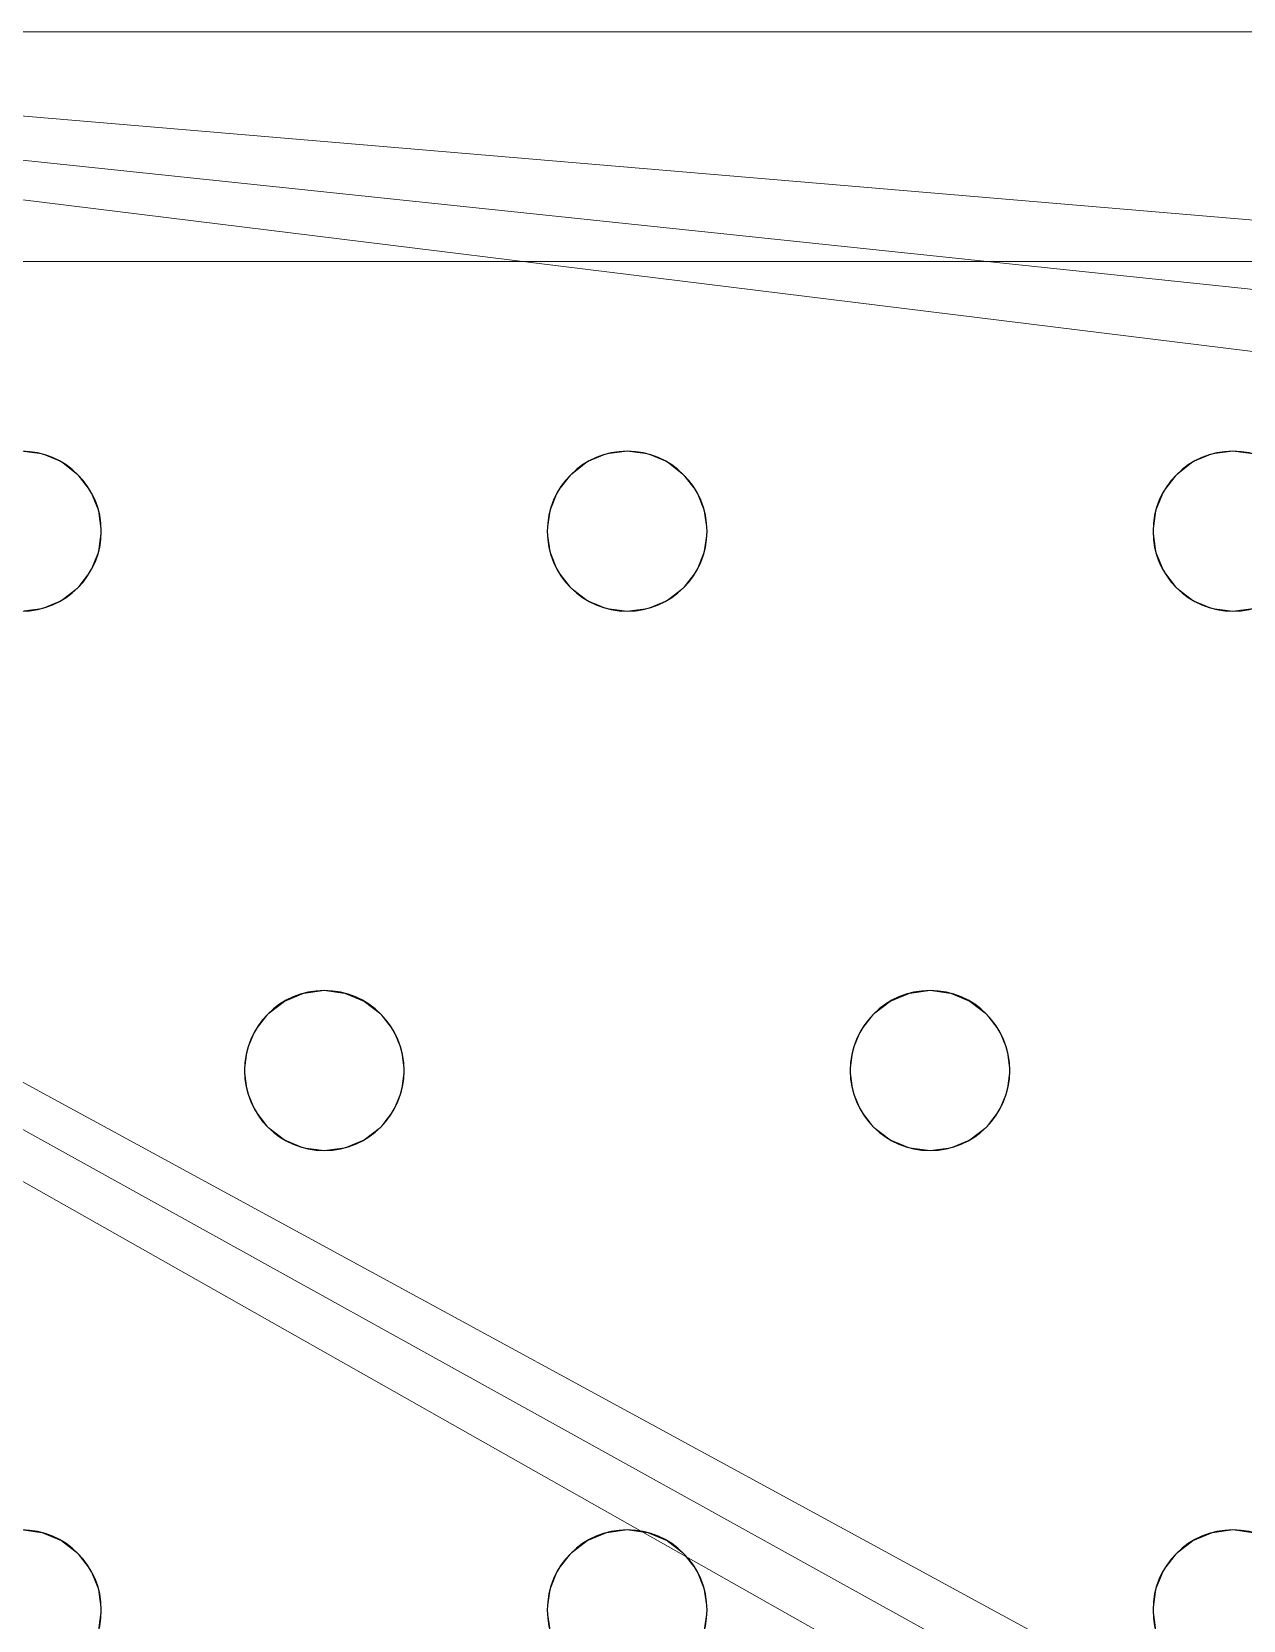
# Model space of a CAD drawing. Header units: millimetres. Extents: x -1 to 1201, y -701 to 1.
# Drawn here: x 231.4 to 292.1, y -152.5 to -73 of the extents above; entities that cross this region are included whole.
import ezdxf

# ---------------------------------------------------------------- set-up
doc = ezdxf.new("R2010")
doc.units = ezdxf.units.MM
doc.layers.add('IQ_200_3D', color=1, linetype='Continuous')
doc.layers.add('IQ_204_2D', color=7, linetype='Continuous')

msp = doc.modelspace()

# ---------------------------------------------------------------- linework, layer by layer
at = {"layer": 'IQ_200_3D', "lineweight": 18}
for points in [[(1144.5, -64.5, 750), (55.5, -64.5, 750), (55.5, -84.5, 750), (1144.5, -84.5, 750)], [(1144.5, -84.5, 650), (55.5, -84.5, 650), (55.5, -64.5, 650), (1144.5, -64.5, 650)], [(554.549, -73, 890), (554.549, -73, 888), (124.349, -73, 888), (124.349, -73, 890)], [(1144.5, -84.5, 750), (55.5, -84.5, 750), (55.5, -84.5, 650), (1144.5, -84.5, 650)]]:
    msp.add_3dface(points, dxfattribs=at)
for points, invisible_edges in [([(124.349, -73, 890), (230.882, -94, 890), (261.216, -94, 890), (291.549, -94, 890)], 15), ([(124.349, -73, 890), (291.549, -94, 890), (321.882, -94, 890), (352.216, -94, 890)], 15), ([(554.549, -73, 890), (124.349, -73, 890), (352.216, -94, 890), (382.549, -94, 890)], 14), ([(261.216, -94, 888), (231.918, -94.136, 888), (230.882, -94, 888), (124.349, -73, 888)], 13), ([(352.216, -94, 888), (322.918, -94.136, 888), (321.882, -94, 888), (124.349, -73, 888)], 13), ([(124.349, -73, 888), (321.882, -94, 888), (291.549, -94, 888), (261.216, -94, 888)], 15), ([(124.349, -73, 888), (554.549, -73, 888), (352.216, -94, 888)], 14), ([(261.216, -94, 890), (230.882, -94, 890), (231.918, -94.136, 890), (260.18, -94.136, 890)], 5), ([(230.882, -94, 888), (231.918, -94.136, 888), (231.918, -94.136, 890), (230.882, -94, 890)], 10), ([(260.18, -94.136, 888), (232.882, -94.536, 888), (231.918, -94.136, 888), (261.216, -94, 888)], 5), ([(260.18, -94.136, 890), (231.918, -94.136, 890), (232.882, -94.536, 890), (259.216, -94.536, 890)], 5), ([(232.882, -94.536, 890), (231.918, -94.136, 890), (231.918, -94.136, 888), (232.882, -94.536, 888)], 10), ([(259.216, -94.536, 888), (233.711, -95.172, 888), (232.882, -94.536, 888), (260.18, -94.136, 888)], 5), ([(259.216, -94.536, 890), (232.882, -94.536, 890), (233.711, -95.172, 890), (258.387, -95.172, 890)], 5), ([(233.711, -95.172, 890), (232.882, -94.536, 890), (232.882, -94.536, 888), (233.711, -95.172, 888)], 10), ([(258.387, -95.172, 888), (234.347, -96, 888), (233.711, -95.172, 888), (259.216, -94.536, 888)], 5), ([(259.216, -94.536, 890), (258.387, -95.172, 890), (258.387, -95.172, 888), (259.216, -94.536, 888)], 10), ([(260.18, -94.136, 890), (259.216, -94.536, 890), (259.216, -94.536, 888), (260.18, -94.136, 888)], 10), ([(260.18, -94.136, 888), (261.216, -94, 888), (261.216, -94, 890), (260.18, -94.136, 890)], 10), ([(291.549, -94, 890), (261.216, -94, 890), (262.251, -94.136, 890), (290.514, -94.136, 890)], 5), ([(262.251, -94.136, 888), (261.216, -94, 888), (291.549, -94, 888), (290.514, -94.136, 888)], 10), ([(261.216, -94, 888), (262.251, -94.136, 888), (262.251, -94.136, 890), (261.216, -94, 890)], 10), ([(290.514, -94.136, 890), (262.251, -94.136, 890), (263.216, -94.536, 890), (289.549, -94.536, 890)], 5), ([(263.216, -94.536, 888), (262.251, -94.136, 888), (290.514, -94.136, 888), (289.549, -94.536, 888)], 10), ([(263.216, -94.536, 890), (262.251, -94.136, 890), (262.251, -94.136, 888), (263.216, -94.536, 888)], 10), ([(289.549, -94.536, 890), (263.216, -94.536, 890), (264.044, -95.172, 890), (288.721, -95.172, 890)], 5), ([(264.044, -95.172, 888), (263.216, -94.536, 888), (289.549, -94.536, 888)], 14), ([(264.044, -95.172, 890), (263.216, -94.536, 890), (263.216, -94.536, 888), (264.044, -95.172, 888)], 10), ([(288.721, -95.172, 888), (264.68, -96, 888), (264.044, -95.172, 888), (289.549, -94.536, 888)], 5), ([(289.549, -94.536, 890), (288.721, -95.172, 890), (288.721, -95.172, 888), (289.549, -94.536, 888)], 10), ([(290.514, -94.136, 890), (289.549, -94.536, 890), (289.549, -94.536, 888), (290.514, -94.136, 888)], 10), ([(290.514, -94.136, 888), (291.549, -94, 888), (291.549, -94, 890), (290.514, -94.136, 890)], 10), ([(321.882, -94, 890), (291.549, -94, 890), (292.584, -94.136, 890), (320.847, -94.136, 890)], 5), ([(292.584, -94.136, 888), (291.549, -94, 888), (321.882, -94, 888), (320.847, -94.136, 888)], 10), ([(291.549, -94, 888), (292.584, -94.136, 888), (292.584, -94.136, 890), (291.549, -94, 890)], 10), ([(258.387, -95.172, 890), (233.711, -95.172, 890), (234.347, -96, 890), (257.752, -96, 890)], 5), ([(234.347, -96, 890), (233.711, -95.172, 890), (233.711, -95.172, 888), (234.347, -96, 888)], 10), ([(234.347, -96, 888), (258.387, -95.172, 888), (257.752, -96, 888)], 13), ([(258.387, -95.172, 890), (257.752, -96, 890), (257.752, -96, 888), (258.387, -95.172, 888)], 10), ([(288.721, -95.172, 890), (264.044, -95.172, 890), (264.68, -96, 890), (288.085, -96, 890)], 5), ([(264.68, -96, 890), (264.044, -95.172, 890), (264.044, -95.172, 888), (264.68, -96, 888)], 10), ([(264.68, -96, 888), (288.721, -95.172, 888), (288.085, -96, 888)], 13), ([(288.721, -95.172, 890), (288.085, -96, 890), (288.085, -96, 888), (288.721, -95.172, 888)], 10), ([(257.752, -96, 890), (234.347, -96, 890), (234.746, -96.965, 890), (257.352, -96.965, 890)], 5), ([(234.746, -96.965, 888), (234.347, -96, 888), (257.752, -96, 888), (257.352, -96.965, 888)], 10), ([(234.746, -96.965, 890), (234.347, -96, 890), (234.347, -96, 888), (234.746, -96.965, 888)], 10), ([(257.752, -96, 890), (257.352, -96.965, 890), (257.352, -96.965, 888), (257.752, -96, 888)], 10), ([(265.079, -96.965, 890), (287.685, -96.965, 890), (288.085, -96, 890), (264.68, -96, 890)], 5), ([(288.085, -96, 888), (287.685, -96.965, 888), (265.079, -96.965, 888), (264.68, -96, 888)], 10), ([(265.079, -96.965, 890), (264.68, -96, 890), (264.68, -96, 888), (265.079, -96.965, 888)], 10), ([(288.085, -96, 890), (287.685, -96.965, 890), (287.685, -96.965, 888), (288.085, -96, 888)], 10), ([(234.882, -98, 890), (257.216, -98, 890), (257.352, -96.965, 890), (234.746, -96.965, 890)], 5), ([(257.352, -96.965, 888), (257.216, -98, 888), (234.882, -98, 888), (234.746, -96.965, 888)], 10), ([(234.882, -98, 890), (234.746, -96.965, 890), (234.746, -96.965, 888), (234.882, -98, 888)], 2), ([(257.352, -96.965, 890), (257.216, -98, 890), (257.216, -98, 888), (257.352, -96.965, 888)], 8), ([(287.685, -96.965, 890), (265.079, -96.965, 890), (265.216, -98, 890), (287.549, -98, 890)], 5), ([(287.685, -96.965, 888), (287.549, -98, 888), (265.216, -98, 888), (265.079, -96.965, 888)], 10), ([(265.216, -98, 890), (265.079, -96.965, 890), (265.079, -96.965, 888), (265.216, -98, 888)], 2), ([(287.685, -96.965, 890), (287.549, -98, 890), (287.549, -98, 888), (287.685, -96.965, 888)], 8), ([(234.746, -99.035, 890), (257.352, -99.035, 890), (257.216, -98, 890), (234.882, -98, 890)], 5), ([(257.216, -98, 888), (257.352, -99.035, 888), (234.746, -99.035, 888), (234.882, -98, 888)], 10), ([(234.746, -99.035, 890), (234.882, -98, 890), (234.882, -98, 888), (234.746, -99.035, 888)], 8), ([(257.216, -98, 890), (257.352, -99.035, 890), (257.352, -99.035, 888), (257.216, -98, 888)], 2), ([(265.079, -99.035, 890), (287.685, -99.035, 890), (287.549, -98, 890), (265.216, -98, 890)], 5), ([(287.549, -98, 888), (287.685, -99.035, 888), (265.079, -99.035, 888), (265.216, -98, 888)], 10), ([(265.079, -99.035, 890), (265.216, -98, 890), (265.216, -98, 888), (265.079, -99.035, 888)], 8), ([(287.549, -98, 890), (287.685, -99.035, 890), (287.685, -99.035, 888), (287.549, -98, 888)], 2), ([(234.347, -100, 890), (246.049, -121, 890), (257.752, -100, 890), (257.352, -99.035, 890)], 11), ([(234.746, -99.035, 890), (234.347, -100, 890), (257.352, -99.035, 890)], 14), ([(257.352, -99.035, 888), (257.752, -100, 888), (234.347, -100, 888), (234.746, -99.035, 888)], 10), ([(234.347, -100, 890), (234.746, -99.035, 890), (234.746, -99.035, 888), (234.347, -100, 888)], 10), ([(257.352, -99.035, 890), (257.752, -100, 890), (257.752, -100, 888), (257.352, -99.035, 888)], 10), ([(287.685, -99.035, 890), (265.079, -99.035, 890), (264.68, -100, 890), (288.085, -100, 890)], 5), ([(264.68, -100, 888), (287.685, -99.035, 888), (288.085, -100, 888), (276.382, -121, 888)], 13), ([(287.685, -99.035, 888), (264.68, -100, 888), (265.079, -99.035, 888)], 13), ([(264.68, -100, 890), (265.079, -99.035, 890), (265.079, -99.035, 888), (264.68, -100, 888)], 10), ([(287.685, -99.035, 890), (288.085, -100, 890), (288.085, -100, 888), (287.685, -99.035, 888)], 10), ([(246.049, -121, 890), (234.347, -100, 890), (233.711, -100.828, 890)], 13), ([(246.049, -121, 888), (233.711, -100.828, 888), (234.347, -100, 888), (257.752, -100, 888)], 13), ([(233.711, -100.828, 890), (234.347, -100, 890), (234.347, -100, 888), (233.711, -100.828, 888)], 10), ([(258.387, -100.828, 890), (257.752, -100, 890), (246.049, -121, 890), (247.084, -121.136, 890)], 10), ([(246.049, -121, 888), (257.752, -100, 888), (258.387, -100.828, 888)], 13), ([(257.752, -100, 890), (258.387, -100.828, 890), (258.387, -100.828, 888), (257.752, -100, 888)], 10), ([(264.68, -100, 890), (264.044, -100.828, 890), (276.382, -121, 890), (288.085, -100, 890)], 14), ([(264.044, -100.828, 888), (264.68, -100, 888), (276.382, -121, 888), (275.347, -121.136, 888)], 10), ([(264.044, -100.828, 890), (264.68, -100, 890), (264.68, -100, 888), (264.044, -100.828, 888)], 10), ([(288.721, -100.828, 890), (288.085, -100, 890), (276.382, -121, 890), (277.418, -121.136, 890)], 10), ([(276.382, -121, 888), (288.085, -100, 888), (288.721, -100.828, 888), (277.418, -121.136, 888)], 5), ([(288.085, -100, 890), (288.721, -100.828, 890), (288.721, -100.828, 888), (288.085, -100, 888)], 10), ([(233.711, -100.828, 890), (232.882, -101.464, 890), (245.014, -121.136, 890), (246.049, -121, 890)], 10), ([(245.014, -121.136, 888), (232.882, -101.464, 888), (233.711, -100.828, 888), (246.049, -121, 888)], 5), ([(232.882, -101.464, 890), (233.711, -100.828, 890), (233.711, -100.828, 888), (232.882, -101.464, 888)], 10), ([(258.387, -100.828, 888), (259.216, -101.464, 888), (247.084, -121.136, 888), (246.049, -121, 888)], 10), ([(259.216, -101.464, 890), (258.387, -100.828, 890), (247.084, -121.136, 890), (248.049, -121.536, 890)], 10), ([(258.387, -100.828, 890), (259.216, -101.464, 890), (259.216, -101.464, 888), (258.387, -100.828, 888)], 10), ([(264.044, -100.828, 890), (263.216, -101.464, 890), (275.347, -121.136, 890), (276.382, -121, 890)], 10), ([(263.216, -101.464, 888), (264.044, -100.828, 888), (275.347, -121.136, 888), (274.382, -121.536, 888)], 10), ([(263.216, -101.464, 890), (264.044, -100.828, 890), (264.044, -100.828, 888), (263.216, -101.464, 888)], 10), ([(289.549, -101.464, 890), (288.721, -100.828, 890), (277.418, -121.136, 890), (278.382, -121.536, 890)], 10), ([(289.549, -101.464, 888), (277.418, -121.136, 888), (288.721, -100.828, 888)], 3), ([(288.721, -100.828, 890), (289.549, -101.464, 890), (289.549, -101.464, 888), (288.721, -100.828, 888)], 10), ([(244.049, -121.536, 890), (232.882, -101.464, 890), (231.918, -101.864, 890), (243.221, -122.172, 890)], 5), ([(244.049, -121.536, 888), (231.918, -101.864, 888), (232.882, -101.464, 888), (245.014, -121.136, 888)], 5), ([(231.918, -101.864, 890), (232.882, -101.464, 890), (232.882, -101.464, 888), (231.918, -101.864, 888)], 10), ([(232.882, -101.464, 890), (244.049, -121.536, 890), (245.014, -121.136, 890)], 13), ([(248.049, -121.536, 888), (247.084, -121.136, 888), (259.216, -101.464, 888), (260.18, -101.864, 888)], 10), ([(260.18, -101.864, 890), (259.216, -101.464, 890), (248.049, -121.536, 890), (248.878, -122.172, 890)], 10), ([(259.216, -101.464, 890), (260.18, -101.864, 890), (260.18, -101.864, 888), (259.216, -101.464, 888)], 10), ([(263.216, -101.464, 890), (262.251, -101.864, 890), (274.382, -121.536, 890), (275.347, -121.136, 890)], 10), ([(262.251, -101.864, 888), (263.216, -101.464, 888), (274.382, -121.536, 888), (273.554, -122.172, 888)], 10), ([(262.251, -101.864, 890), (263.216, -101.464, 890), (263.216, -101.464, 888), (262.251, -101.864, 888)], 10), ([(278.382, -121.536, 888), (277.418, -121.136, 888), (289.549, -101.464, 888), (290.514, -101.864, 888)], 10), ([(290.514, -101.864, 890), (289.549, -101.464, 890), (278.382, -121.536, 890), (279.211, -122.172, 890)], 10), ([(289.549, -101.464, 890), (290.514, -101.864, 890), (290.514, -101.864, 888), (289.549, -101.464, 888)], 10), ([(230.882, -102, 890), (219.18, -123, 890), (242.585, -123, 890), (243.221, -122.172, 890)], 11), ([(242.585, -123, 888), (219.18, -123, 888), (230.882, -102, 888), (243.221, -122.172, 888)], 7), ([(230.882, -102, 890), (243.221, -122.172, 890), (231.918, -101.864, 890)], 3), ([(243.221, -122.172, 888), (230.882, -102, 888), (231.918, -101.864, 888), (244.049, -121.536, 888)], 5), ([(231.918, -101.864, 888), (230.882, -102, 888), (230.882, -102, 890), (231.918, -101.864, 890)], 10), ([(248.878, -122.172, 888), (248.049, -121.536, 888), (260.18, -101.864, 888), (261.216, -102, 888)], 10), ([(261.216, -102, 890), (260.18, -101.864, 890), (248.878, -122.172, 890), (249.513, -123, 890)], 10), ([(249.513, -123, 888), (248.878, -122.172, 888), (261.216, -102, 888), (272.918, -123, 888)], 14), ([(249.513, -123, 890), (249.913, -123.965, 890), (272.918, -123, 890), (261.216, -102, 890)], 14), ([(261.216, -102, 888), (260.18, -101.864, 888), (260.18, -101.864, 890), (261.216, -102, 890)], 10), ([(262.251, -101.864, 890), (261.216, -102, 890), (273.554, -122.172, 890), (274.382, -121.536, 890)], 10), ([(261.216, -102, 888), (262.251, -101.864, 888), (273.554, -122.172, 888), (272.918, -123, 888)], 10), ([(262.251, -101.864, 888), (261.216, -102, 888), (261.216, -102, 890), (262.251, -101.864, 890)], 10), ([(261.216, -102, 890), (272.918, -123, 890), (273.554, -122.172, 890)], 13), ([(279.211, -122.172, 888), (278.382, -121.536, 888), (290.514, -101.864, 888), (291.549, -102, 888)], 10), ([(291.549, -102, 890), (290.514, -101.864, 890), (279.211, -122.172, 890), (279.847, -123, 890)], 10), ([(279.847, -123, 888), (279.211, -122.172, 888), (291.549, -102, 888), (303.252, -123, 888)], 14), ([(279.847, -123, 890), (280.246, -123.965, 890), (303.252, -123, 890), (291.549, -102, 890)], 14), ([(291.549, -102, 888), (290.514, -101.864, 888), (290.514, -101.864, 890), (291.549, -102, 890)], 10), ([(303.887, -122.172, 890), (292.584, -101.864, 890), (291.549, -102, 890), (303.252, -123, 890)], 5), ([(291.549, -102, 888), (292.584, -101.864, 888), (303.887, -122.172, 888), (303.252, -123, 888)], 10), ([(292.584, -101.864, 888), (291.549, -102, 888), (291.549, -102, 890), (292.584, -101.864, 890)], 10), ([(244.049, -121.536, 890), (243.221, -122.172, 890), (243.221, -122.172, 888), (244.049, -121.536, 888)], 10), ([(245.014, -121.136, 890), (244.049, -121.536, 890), (244.049, -121.536, 888), (245.014, -121.136, 888)], 10), ([(245.014, -121.136, 888), (246.049, -121, 888), (246.049, -121, 890), (245.014, -121.136, 890)], 10), ([(246.049, -121, 888), (247.084, -121.136, 888), (247.084, -121.136, 890), (246.049, -121, 890)], 10), ([(248.049, -121.536, 890), (247.084, -121.136, 890), (247.084, -121.136, 888), (248.049, -121.536, 888)], 10), ([(248.878, -122.172, 890), (248.049, -121.536, 890), (248.049, -121.536, 888), (248.878, -122.172, 888)], 10), ([(274.382, -121.536, 890), (273.554, -122.172, 890), (273.554, -122.172, 888), (274.382, -121.536, 888)], 10), ([(275.347, -121.136, 890), (274.382, -121.536, 890), (274.382, -121.536, 888), (275.347, -121.136, 888)], 10), ([(275.347, -121.136, 888), (276.382, -121, 888), (276.382, -121, 890), (275.347, -121.136, 890)], 10), ([(276.382, -121, 888), (277.418, -121.136, 888), (277.418, -121.136, 890), (276.382, -121, 890)], 10), ([(278.382, -121.536, 890), (277.418, -121.136, 890), (277.418, -121.136, 888), (278.382, -121.536, 888)], 10), ([(279.211, -122.172, 890), (278.382, -121.536, 890), (278.382, -121.536, 888), (279.211, -122.172, 888)], 10), ([(243.221, -122.172, 890), (242.585, -123, 890), (242.585, -123, 888), (243.221, -122.172, 888)], 10), ([(249.513, -123, 890), (248.878, -122.172, 890), (248.878, -122.172, 888), (249.513, -123, 888)], 10), ([(273.554, -122.172, 890), (272.918, -123, 890), (272.918, -123, 888), (273.554, -122.172, 888)], 10), ([(279.847, -123, 890), (279.211, -122.172, 890), (279.211, -122.172, 888), (279.847, -123, 888)], 10), ([(219.579, -123.965, 890), (242.585, -123, 890), (219.18, -123, 890)], 3), ([(242.585, -123, 888), (242.185, -123.965, 888), (219.579, -123.965, 888), (219.18, -123, 888)], 10), ([(219.579, -123.965, 890), (219.716, -125, 890), (242.185, -123.965, 890), (242.585, -123, 890)], 10), ([(242.585, -123, 890), (242.185, -123.965, 890), (242.185, -123.965, 888), (242.585, -123, 888)], 10), ([(272.918, -123, 888), (272.519, -123.965, 888), (249.913, -123.965, 888), (249.513, -123, 888)], 10), ([(249.913, -123.965, 890), (249.513, -123, 890), (249.513, -123, 888), (249.913, -123.965, 888)], 10), ([(249.913, -123.965, 890), (250.049, -125, 890), (272.519, -123.965, 890), (272.918, -123, 890)], 10), ([(272.918, -123, 890), (272.519, -123.965, 890), (272.519, -123.965, 888), (272.918, -123, 888)], 10), ([(303.252, -123, 888), (302.852, -123.965, 888), (280.246, -123.965, 888), (279.847, -123, 888)], 10), ([(280.246, -123.965, 890), (279.847, -123, 890), (279.847, -123, 888), (280.246, -123.965, 888)], 10), ([(280.246, -123.965, 890), (280.382, -125, 890), (302.852, -123.965, 890), (303.252, -123, 890)], 10), ([(219.716, -125, 890), (219.579, -126.035, 890), (242.049, -125, 890), (242.185, -123.965, 890)], 10), ([(219.716, -125, 888), (219.579, -123.965, 888), (242.185, -123.965, 888), (242.049, -125, 888)], 10), ([(242.185, -123.965, 890), (242.049, -125, 890), (242.049, -125, 888), (242.185, -123.965, 888)], 8), ([(250.049, -125, 890), (249.913, -126.035, 890), (272.382, -125, 890), (272.519, -123.965, 890)], 10), ([(250.049, -125, 888), (249.913, -123.965, 888), (272.519, -123.965, 888), (272.382, -125, 888)], 10), ([(250.049, -125, 890), (249.913, -123.965, 890), (249.913, -123.965, 888), (250.049, -125, 888)], 2), ([(272.519, -123.965, 890), (272.382, -125, 890), (272.382, -125, 888), (272.519, -123.965, 888)], 8), ([(280.382, -125, 890), (280.246, -126.035, 890), (302.716, -125, 890), (302.852, -123.965, 890)], 10), ([(280.382, -125, 888), (280.246, -123.965, 888), (302.852, -123.965, 888), (302.716, -125, 888)], 10), ([(280.382, -125, 890), (280.246, -123.965, 890), (280.246, -123.965, 888), (280.382, -125, 888)], 2), ([(242.049, -125, 890), (219.579, -126.035, 890), (242.185, -126.035, 890)], 3), ([(219.579, -126.035, 888), (219.716, -125, 888), (242.049, -125, 888), (242.185, -126.035, 888)], 10), ([(242.049, -125, 890), (242.185, -126.035, 890), (242.185, -126.035, 888), (242.049, -125, 888)], 2), ([(249.913, -126.035, 890), (249.513, -127, 890), (272.519, -126.035, 890), (272.382, -125, 890)], 10), ([(272.519, -126.035, 888), (249.513, -127, 888), (249.913, -126.035, 888), (272.382, -125, 888)], 5), ([(272.382, -125, 888), (249.913, -126.035, 888), (250.049, -125, 888)], 13), ([(249.913, -126.035, 890), (250.049, -125, 890), (250.049, -125, 888), (249.913, -126.035, 888)], 8), ([(272.382, -125, 890), (272.519, -126.035, 890), (272.519, -126.035, 888), (272.382, -125, 888)], 2), ([(302.716, -125, 890), (280.246, -126.035, 890), (302.852, -126.035, 890)], 3), ([(280.246, -126.035, 888), (280.382, -125, 888), (302.716, -125, 888), (302.852, -126.035, 888)], 10), ([(280.246, -126.035, 890), (280.382, -125, 890), (280.382, -125, 888), (280.246, -126.035, 888)], 8), ([(242.185, -126.035, 890), (219.579, -126.035, 890), (219.18, -127, 890), (242.585, -127, 890)], 5), ([(219.18, -127, 888), (219.579, -126.035, 888), (242.185, -126.035, 888), (242.585, -127, 888)], 10), ([(242.185, -126.035, 890), (242.585, -127, 890), (242.585, -127, 888), (242.185, -126.035, 888)], 10), ([(249.513, -127, 890), (272.918, -127, 890), (272.519, -126.035, 890)], 13), ([(272.918, -127, 888), (261.216, -148, 888), (249.513, -127, 888), (272.519, -126.035, 888)], 7), ([(249.513, -127, 890), (249.913, -126.035, 890), (249.913, -126.035, 888), (249.513, -127, 888)], 10), ([(272.519, -126.035, 890), (272.918, -127, 890), (272.918, -127, 888), (272.519, -126.035, 888)], 10), ([(302.852, -126.035, 890), (280.246, -126.035, 890), (279.847, -127, 890), (303.252, -127, 890)], 5), ([(279.847, -127, 888), (280.246, -126.035, 888), (302.852, -126.035, 888), (303.252, -127, 888)], 10), ([(279.847, -127, 890), (280.246, -126.035, 890), (280.246, -126.035, 888), (279.847, -127, 888)], 10), ([(219.18, -127, 890), (218.544, -127.828, 890), (230.882, -148, 890), (242.585, -127, 890)], 14), ([(230.882, -148, 888), (218.544, -127.828, 888), (219.18, -127, 888), (242.585, -127, 888)], 13), ([(243.221, -127.828, 890), (242.585, -127, 890), (230.882, -148, 890), (231.918, -148.136, 890)], 10), ([(243.221, -127.828, 888), (230.882, -148, 888), (242.585, -127, 888)], 3), ([(242.585, -127, 890), (243.221, -127.828, 890), (243.221, -127.828, 888), (242.585, -127, 888)], 10), ([(249.513, -127, 890), (248.878, -127.828, 890), (261.216, -148, 890), (272.918, -127, 890)], 14), ([(261.216, -148, 888), (260.18, -148.136, 888), (248.878, -127.828, 888), (249.513, -127, 888)], 10), ([(248.878, -127.828, 890), (249.513, -127, 890), (249.513, -127, 888), (248.878, -127.828, 888)], 10), ([(261.216, -148, 890), (273.554, -127.828, 890), (272.918, -127, 890)], 13), ([(273.554, -127.828, 888), (262.251, -148.136, 888), (261.216, -148, 888), (272.918, -127, 888)], 5), ([(272.918, -127, 890), (273.554, -127.828, 890), (273.554, -127.828, 888), (272.918, -127, 888)], 10), ([(291.549, -148, 890), (303.252, -127, 890), (279.847, -127, 890), (279.211, -127.828, 890)], 11), ([(291.549, -148, 888), (290.514, -148.136, 888), (279.211, -127.828, 888), (279.847, -127, 888)], 10), ([(279.211, -127.828, 890), (279.847, -127, 890), (279.847, -127, 888), (279.211, -127.828, 888)], 10), ([(291.549, -148, 888), (279.847, -127, 888), (303.252, -127, 888), (303.887, -127.828, 888)], 11), ([(303.887, -127.828, 890), (303.252, -127, 890), (291.549, -148, 890), (292.584, -148.136, 890)], 10), ([(231.918, -148.136, 888), (230.882, -148, 888), (243.221, -127.828, 888), (244.049, -128.464, 888)], 10), ([(244.049, -128.464, 890), (243.221, -127.828, 890), (231.918, -148.136, 890), (232.882, -148.536, 890)], 10), ([(243.221, -127.828, 890), (244.049, -128.464, 890), (244.049, -128.464, 888), (243.221, -127.828, 888)], 10), ([(260.18, -148.136, 890), (261.216, -148, 890), (248.878, -127.828, 890), (248.049, -128.464, 890)], 10), ([(260.18, -148.136, 888), (259.216, -148.536, 888), (248.049, -128.464, 888), (248.878, -127.828, 888)], 10), ([(248.049, -128.464, 890), (248.878, -127.828, 890), (248.878, -127.828, 888), (248.049, -128.464, 888)], 10), ([(273.554, -127.828, 890), (261.216, -148, 890), (262.251, -148.136, 890), (274.382, -128.464, 890)], 5), ([(262.251, -148.136, 888), (273.554, -127.828, 888), (274.382, -128.464, 888)], 13), ([(273.554, -127.828, 890), (274.382, -128.464, 890), (274.382, -128.464, 888), (273.554, -127.828, 888)], 10), ([(290.514, -148.136, 890), (279.211, -127.828, 890), (278.382, -128.464, 890), (289.549, -148.536, 890)], 5), ([(290.514, -148.136, 888), (289.549, -148.536, 888), (278.382, -128.464, 888), (279.211, -127.828, 888)], 10), ([(278.382, -128.464, 890), (279.211, -127.828, 890), (279.211, -127.828, 888), (278.382, -128.464, 888)], 10), ([(291.549, -148, 890), (279.211, -127.828, 890), (290.514, -148.136, 890)], 3), ([(303.887, -127.828, 888), (304.716, -128.464, 888), (292.584, -148.136, 888), (291.549, -148, 888)], 10), ([(232.882, -148.536, 888), (231.918, -148.136, 888), (244.049, -128.464, 888), (245.014, -128.864, 888)], 10), ([(245.014, -128.864, 890), (244.049, -128.464, 890), (232.882, -148.536, 890), (233.711, -149.172, 890)], 10), ([(244.049, -128.464, 890), (245.014, -128.864, 890), (245.014, -128.864, 888), (244.049, -128.464, 888)], 10), ([(248.049, -128.464, 890), (247.084, -128.864, 890), (259.216, -148.536, 890), (260.18, -148.136, 890)], 10), ([(259.216, -148.536, 888), (258.387, -149.172, 888), (247.084, -128.864, 888), (248.049, -128.464, 888)], 10), ([(247.084, -128.864, 890), (248.049, -128.464, 890), (248.049, -128.464, 888), (247.084, -128.864, 888)], 10), ([(274.382, -128.464, 890), (262.251, -148.136, 890), (263.216, -148.536, 890), (275.347, -128.864, 890)], 5), ([(263.216, -148.536, 888), (262.251, -148.136, 888), (274.382, -128.464, 888), (275.347, -128.864, 888)], 10), ([(274.382, -128.464, 890), (275.347, -128.864, 890), (275.347, -128.864, 888), (274.382, -128.464, 888)], 10), ([(289.549, -148.536, 890), (278.382, -128.464, 890), (277.418, -128.864, 890), (288.721, -149.172, 890)], 5), ([(289.549, -148.536, 888), (277.418, -128.864, 888), (278.382, -128.464, 888)], 13), ([(277.418, -128.864, 890), (278.382, -128.464, 890), (278.382, -128.464, 888), (277.418, -128.864, 888)], 10), ([(233.711, -149.172, 888), (232.882, -148.536, 888), (245.014, -128.864, 888), (246.049, -129, 888)], 10), ([(246.049, -129, 890), (245.014, -128.864, 890), (233.711, -149.172, 890), (234.347, -150, 890)], 10), ([(246.049, -129, 888), (257.752, -150, 888), (234.347, -150, 888), (233.711, -149.172, 888)], 11), ([(257.752, -150, 890), (246.049, -129, 890), (234.347, -150, 890), (234.746, -150.965, 890)], 11), ([(246.049, -129, 888), (245.014, -128.864, 888), (245.014, -128.864, 890), (246.049, -129, 890)], 10), ([(258.387, -149.172, 890), (247.084, -128.864, 890), (246.049, -129, 890), (257.752, -150, 890)], 5), ([(258.387, -149.172, 888), (257.752, -150, 888), (246.049, -129, 888), (247.084, -128.864, 888)], 10), ([(247.084, -128.864, 888), (246.049, -129, 888), (246.049, -129, 890), (247.084, -128.864, 890)], 10), ([(258.387, -149.172, 890), (259.216, -148.536, 890), (247.084, -128.864, 890)], 14), ([(275.347, -128.864, 890), (263.216, -148.536, 890), (264.044, -149.172, 890), (276.382, -129, 890)], 5), ([(264.044, -149.172, 888), (263.216, -148.536, 888), (275.347, -128.864, 888), (276.382, -129, 888)], 10), ([(276.382, -129, 890), (264.044, -149.172, 890), (264.68, -150, 890), (288.085, -150, 890)], 13), ([(276.382, -129, 888), (264.68, -150, 888), (264.044, -149.172, 888)], 13), ([(276.382, -129, 888), (288.721, -149.172, 888), (288.085, -150, 888), (264.68, -150, 888)], 13), ([(276.382, -129, 888), (275.347, -128.864, 888), (275.347, -128.864, 890), (276.382, -129, 890)], 10), ([(288.721, -149.172, 890), (277.418, -128.864, 890), (276.382, -129, 890), (288.085, -150, 890)], 5), ([(277.418, -128.864, 888), (289.549, -148.536, 888), (288.721, -149.172, 888), (276.382, -129, 888)], 5), ([(277.418, -128.864, 888), (276.382, -129, 888), (276.382, -129, 890), (277.418, -128.864, 890)], 10), ([(230.882, -148, 888), (231.918, -148.136, 888), (231.918, -148.136, 890), (230.882, -148, 890)], 10), ([(232.882, -148.536, 890), (231.918, -148.136, 890), (231.918, -148.136, 888), (232.882, -148.536, 888)], 10), ([(233.711, -149.172, 890), (232.882, -148.536, 890), (232.882, -148.536, 888), (233.711, -149.172, 888)], 10), ([(259.216, -148.536, 890), (258.387, -149.172, 890), (258.387, -149.172, 888), (259.216, -148.536, 888)], 10), ([(260.18, -148.136, 890), (259.216, -148.536, 890), (259.216, -148.536, 888), (260.18, -148.136, 888)], 10), ([(260.18, -148.136, 888), (261.216, -148, 888), (261.216, -148, 890), (260.18, -148.136, 890)], 10), ([(261.216, -148, 888), (262.251, -148.136, 888), (262.251, -148.136, 890), (261.216, -148, 890)], 10), ([(263.216, -148.536, 890), (262.251, -148.136, 890), (262.251, -148.136, 888), (263.216, -148.536, 888)], 10), ([(264.044, -149.172, 890), (263.216, -148.536, 890), (263.216, -148.536, 888), (264.044, -149.172, 888)], 10), ([(289.549, -148.536, 890), (288.721, -149.172, 890), (288.721, -149.172, 888), (289.549, -148.536, 888)], 10), ([(290.514, -148.136, 890), (289.549, -148.536, 890), (289.549, -148.536, 888), (290.514, -148.136, 888)], 10), ([(290.514, -148.136, 888), (291.549, -148, 888), (291.549, -148, 890), (290.514, -148.136, 890)], 10), ([(291.549, -148, 888), (292.584, -148.136, 888), (292.584, -148.136, 890), (291.549, -148, 890)], 10), ([(234.347, -150, 890), (233.711, -149.172, 890), (233.711, -149.172, 888), (234.347, -150, 888)], 10), ([(258.387, -149.172, 890), (257.752, -150, 890), (257.752, -150, 888), (258.387, -149.172, 888)], 10), ([(264.68, -150, 890), (264.044, -149.172, 890), (264.044, -149.172, 888), (264.68, -150, 888)], 10), ([(288.721, -149.172, 890), (288.085, -150, 890), (288.085, -150, 888), (288.721, -149.172, 888)], 10), ([(234.746, -150.965, 888), (234.347, -150, 888), (257.752, -150, 888), (257.352, -150.965, 888)], 10), ([(234.746, -150.965, 890), (234.347, -150, 890), (234.347, -150, 888), (234.746, -150.965, 888)], 10), ([(257.352, -150.965, 890), (257.752, -150, 890), (234.746, -150.965, 890), (234.882, -152, 890)], 10), ([(257.752, -150, 890), (257.352, -150.965, 890), (257.352, -150.965, 888), (257.752, -150, 888)], 10), ([(265.079, -150.965, 890), (287.685, -150.965, 890), (288.085, -150, 890), (264.68, -150, 890)], 5), ([(264.68, -150, 888), (288.085, -150, 888), (265.079, -150.965, 888)], 3), ([(265.079, -150.965, 890), (264.68, -150, 890), (264.68, -150, 888), (265.079, -150.965, 888)], 10), ([(287.685, -150.965, 888), (265.216, -152, 888), (265.079, -150.965, 888), (288.085, -150, 888)], 5), ([(288.085, -150, 890), (287.685, -150.965, 890), (287.685, -150.965, 888), (288.085, -150, 888)], 10), ([(257.352, -150.965, 888), (257.216, -152, 888), (234.882, -152, 888), (234.746, -150.965, 888)], 10), ([(234.882, -152, 890), (234.746, -150.965, 890), (234.746, -150.965, 888), (234.882, -152, 888)], 2), ([(257.352, -150.965, 890), (234.882, -152, 890), (257.216, -152, 890)], 3), ([(257.352, -150.965, 890), (257.216, -152, 890), (257.216, -152, 888), (257.352, -150.965, 888)], 8), ([(287.685, -150.965, 890), (265.079, -150.965, 890), (265.216, -152, 890), (287.549, -152, 890)], 5), ([(287.549, -152, 888), (265.079, -153.035, 888), (265.216, -152, 888), (287.685, -150.965, 888)], 5), ([(265.216, -152, 890), (265.079, -150.965, 890), (265.079, -150.965, 888), (265.216, -152, 888)], 2), ([(287.685, -150.965, 890), (287.549, -152, 890), (287.549, -152, 888), (287.685, -150.965, 888)], 8), ([(234.746, -153.035, 890), (257.352, -153.035, 890), (257.216, -152, 890), (234.882, -152, 890)], 5), ([(257.216, -152, 888), (257.352, -153.035, 888), (234.746, -153.035, 888), (234.882, -152, 888)], 10), ([(234.746, -153.035, 890), (234.882, -152, 890), (234.882, -152, 888), (234.746, -153.035, 888)], 8), ([(257.216, -152, 890), (257.352, -153.035, 890), (257.352, -153.035, 888), (257.216, -152, 888)], 2), ([(265.079, -153.035, 890), (287.685, -153.035, 890), (287.549, -152, 890), (265.216, -152, 890)], 5), ([(287.685, -153.035, 888), (265.079, -153.035, 888), (287.549, -152, 888)], 3), ([(265.079, -153.035, 890), (265.216, -152, 890), (265.216, -152, 888), (265.079, -153.035, 888)], 8), ([(287.549, -152, 890), (287.685, -153.035, 890), (287.685, -153.035, 888), (287.549, -152, 888)], 2)]:
    msp.add_3dface(points, dxfattribs=dict(at, invisible_edges=invisible_edges))
at = {"layer": 'IQ_204_2D'}
for centre, start, end in [((230.882, -98), 0, 180), ((261.216, -98), 0, 180), ((291.549, -98), 0, 180), ((230.882, -98), 180, 0), ((261.216, -98), 180, 360), ((291.549, -98), 180, 0), ((246.049, -125), 0, 180), ((276.382, -125), 0, 180), ((246.049, -125), 180, 0), ((276.382, -125), 180, 360), ((230.882, -152), 0, 180), ((261.216, -152), 0, 180), ((291.549, -152), 0, 180), ((230.882, -152), 180, 0), ((261.216, -152), 180, 360), ((291.549, -152), 180, 0)]:
    msp.add_arc(centre, 4, start, end, dxfattribs=at)

# ---------------------------------------------------------------- meshes
at = {"layer": 'IQ_200_3D', "lineweight": 18}
mesh = msp.add_polyface(dxfattribs=at)
corners = [(1200, 0, 850), (1200, -700, 850), (0, -700, 850), (0, 0, 850), (810.5, -594, 850), (811.556, -602.023, 850), (814.653, -609.5, 850), (819.58, -615.92, 850), (826, -620.847, 850), (833.477, -623.944, 850), (841.5, -625, 850), (1059.5, -625, 850), (1067.523, -623.944, 850), (1075, -620.847, 850), (1081.42, -615.92, 850), (1086.347, -609.5, 850), (1089.444, -602.023, 850), (1090.5, -594, 850), (1090.5, -476, 850), (1089.444, -467.977, 850), (1086.347, -460.5, 850), (1081.42, -454.08, 850), (1075, -449.153, 850), (1067.523, -446.056, 850), (1059.5, -445, 850), (841.5, -445, 850), (833.477, -446.056, 850), (826, -449.153, 850), (819.58, -454.08, 850), (814.653, -460.5, 850), (811.556, -467.977, 850), (810.5, -476, 850)]
mesh.append_faces([[corners[k] for k in face] for face in [(29, 3, 28), (6, 2, 5), (4, 2, 31), (23, 0, 22), (13, 1, 12), (15, 1, 14), (11, 1, 10)]], dxfattribs={"vtx0": -1, "vtx1": -1})
mesh.append_faces([[corners[k] for k in face] for face in [(3, 29, 30, 2), (2, 30, 31), (0, 25, 26), (2, 6, 7), (2, 9, 10, 1), (0, 20, 21), (1, 18, 19), (1, 15, 16)]], dxfattribs={"vtx0": -1, "vtx2": -1})
mesh.append_faces([[corners[k] for k in face] for face in [(27, 28, 3), (4, 5, 2), (7, 8, 2), (8, 9, 2), (23, 24, 0), (21, 22, 0), (24, 25, 0), (13, 14, 1), (11, 12, 1), (16, 17, 1), (17, 18, 1)]], dxfattribs={"vtx1": -1, "vtx2": -1})
mesh.append_faces([[corners[k] for k in face] for face in [(26, 27, 3, 0), (19, 20, 0, 1)]], dxfattribs={"vtx1": -1, "vtx3": -1})
mesh = msp.add_polyface(dxfattribs=at)
corners = [(1200, -700, 900), (1200, -23, 900), (0, -23, 900), (0, -700, 900), (90, -35.113, 900), (1110, -35.113, 900), (1129.382, -37.665, 900), (1147.443, -45.146, 900), (1162.953, -57.047, 900), (1174.854, -72.557, 900), (1182.335, -90.618, 900), (1184.887, -110, 900), (1184.887, -610, 900), (1182.335, -629.382, 900), (1174.854, -647.443, 900), (1162.953, -662.953, 900), (1147.443, -674.854, 900), (1129.382, -682.335, 900), (1110, -684.887, 900), (90, -684.887, 900), (70.618, -682.335, 900), (52.557, -674.854, 900), (37.047, -662.953, 900), (25.146, -647.443, 900), (17.665, -629.382, 900), (15.113, -610, 900), (15.113, -110, 900), (17.665, -90.618, 900), (25.146, -72.557, 900), (37.047, -57.047, 900), (52.557, -45.146, 900), (70.618, -37.665, 900)]
mesh.append_faces([[corners[k] for k in face] for face in [(9, 1, 8), (14, 0, 13), (31, 2, 30), (28, 2, 27), (21, 3, 20), (23, 3, 22)]], dxfattribs={"vtx0": -1, "vtx1": -1})
mesh.append_faces([[corners[k] for k in face] for face in [(1, 9, 10), (1, 11, 12, 0), (0, 14, 15), (0, 18, 19, 3), (2, 28, 29), (3, 23, 24)]], dxfattribs={"vtx0": -1, "vtx2": -1})
mesh.append_faces([[corners[k] for k in face] for face in [(10, 11, 1), (5, 6, 1), (7, 8, 1), (6, 7, 1), (12, 13, 0), (15, 16, 0), (17, 18, 0), (16, 17, 0), (31, 4, 2), (29, 30, 2), (26, 27, 2), (21, 22, 3), (19, 20, 3), (24, 25, 3)]], dxfattribs={"vtx1": -1, "vtx2": -1})
mesh.append_faces([[corners[k] for k in face] for face in [(4, 5, 1, 2), (25, 26, 2, 3)]], dxfattribs={"vtx1": -1, "vtx3": -1})
mesh = msp.add_polyface(dxfattribs=at)
corners = [(1110, -48.392, 890), (90, -48.392, 890), (66.424, -53.082, 890), (46.437, -66.437, 890), (33.082, -86.424, 890), (28.392, -110, 890), (28.392, -610, 890), (33.082, -633.576, 890), (46.437, -653.563, 890), (66.424, -666.918, 890), (90, -671.608, 890), (1110, -671.608, 890), (1133.576, -666.918, 890), (1153.563, -653.563, 890), (1166.918, -633.576, 890), (1171.608, -610, 890), (1171.608, -110, 890), (1166.918, -86.424, 890), (1153.563, -66.437, 890), (1133.576, -53.082, 890), (122.5, -418.034, 890), (1077.5, -418.034, 890), (1089.656, -419.634, 890), (1100.983, -424.326, 890), (1110.71, -431.79, 890), (1118.174, -441.517, 890), (1122.866, -452.844, 890), (1124.466, -465, 890), (1124.466, -605, 890), (1122.866, -617.156, 890), (1118.174, -628.483, 890), (1110.71, -638.21, 890), (1100.983, -645.674, 890), (1089.656, -650.366, 890), (1077.5, -651.966, 890), (122.5, -651.966, 890), (110.344, -650.366, 890), (99.017, -645.674, 890), (89.29, -638.21, 890), (81.826, -628.483, 890), (77.134, -617.156, 890), (75.534, -605, 890), (75.534, -465, 890), (77.134, -452.844, 890), (81.826, -441.517, 890), (89.29, -431.79, 890), (99.017, -424.326, 890), (110.344, -419.634, 890), (122.5, -68.034, 890), (1077.5, -68.034, 890), (1089.656, -69.634, 890), (1100.983, -74.326, 890), (1110.71, -81.79, 890), (1118.174, -91.517, 890), (1122.866, -102.844, 890), (1124.466, -115, 890), (1124.466, -351, 890), (1122.866, -363.156, 890), (1118.174, -374.483, 890), (1110.71, -384.21, 890), (1100.983, -391.674, 890), (1089.656, -396.366, 890), (1077.5, -397.966, 890), (122.5, -397.966, 890), (110.344, -396.366, 890), (99.017, -391.674, 890), (89.29, -384.21, 890), (81.826, -374.483, 890), (77.134, -363.156, 890), (75.534, -351, 890), (75.534, -115, 890), (77.134, -102.844, 890), (81.826, -91.517, 890), (89.29, -81.79, 890), (99.017, -74.326, 890), (110.344, -69.634, 890)]
mesh.append_faces([[corners[k] for k in face] for face in [(65, 47, 64), (75, 1, 74), (71, 5, 70), (73, 2, 72)]], dxfattribs={"vtx0": -1, "vtx1": -1})
mesh.append_faces([[corners[k] for k in face] for face in [(15, 28, 29, 14), (11, 32, 33), (16, 55, 56, 15), (54, 17, 18, 53), (53, 18, 19, 52), (52, 19, 0, 51), (0, 50, 51), (10, 37, 38, 9), (64, 47, 20, 63), (8, 39, 40, 7), (39, 8, 9, 38), (69, 42, 43), (3, 71, 72, 2)]], dxfattribs={"vtx0": -1, "vtx2": -1})
mesh.append_faces([[corners[k] for k in face] for face in [(6, 41, 42, 69)]], dxfattribs={"vtx0": -1, "vtx2": -1, "vtx3": -1})
mesh.append_faces([[corners[k] for k in face] for face in [(11, 33, 34, 35), (1, 75, 48, 49), (71, 3, 4, 5)]], dxfattribs={"vtx0": -1, "vtx3": -1})
mesh.append_faces([[corners[k] for k in face] for face in [(36, 37, 10)]], dxfattribs={"vtx1": -1, "vtx2": -1})
mesh.append_faces([[corners[k] for k in face] for face in [(27, 28, 15, 56)]], dxfattribs={"vtx1": -1, "vtx2": -1, "vtx3": -1})
mesh.append_faces([[corners[k] for k in face] for face in [(13, 14, 29, 30), (12, 13, 30, 31), (26, 27, 56, 57), (31, 32, 11, 12), (24, 25, 58, 59), (21, 22, 61, 62), (22, 23, 60, 61), (23, 24, 59, 60), (25, 26, 57, 58), (54, 55, 16, 17), (49, 50, 0, 1), (20, 21, 62, 63), (35, 36, 10, 11), (45, 46, 66, 67), (46, 47, 65, 66), (6, 7, 40, 41), (43, 44, 68, 69), (44, 45, 67, 68), (73, 74, 1, 2), (69, 70, 5, 6)]], dxfattribs={"vtx1": -1, "vtx3": -1})
mesh = msp.add_polyface(dxfattribs=at)
corners = [(122.5, -68.034, 860), (110.344, -69.634, 860), (99.017, -74.326, 860), (89.29, -81.79, 860), (81.826, -91.517, 860), (77.134, -102.844, 860), (75.534, -115, 860), (75.534, -351, 860), (77.134, -363.156, 860), (81.826, -374.483, 860), (89.29, -384.21, 860), (99.017, -391.674, 860), (110.344, -396.366, 860), (122.5, -397.966, 860), (1077.5, -397.966, 860), (1089.656, -396.366, 860), (1100.983, -391.674, 860), (1110.71, -384.21, 860), (1118.174, -374.483, 860), (1122.866, -363.156, 860), (1124.466, -351, 860), (1124.466, -115, 860), (1122.866, -102.844, 860), (1118.174, -91.517, 860), (1110.71, -81.79, 860), (1100.983, -74.326, 860), (1089.656, -69.634, 860), (1077.5, -68.034, 860), (640.451, -68.034, 860), (640.451, -105, 860), (639.258, -114.059, 860), (635.762, -122.5, 860), (630.2, -129.749, 860), (622.951, -135.311, 860), (614.51, -138.807, 860), (605.451, -140, 860), (594.549, -140, 860), (585.49, -138.807, 860), (577.049, -135.311, 860), (569.8, -129.749, 860), (564.238, -122.5, 860), (560.742, -114.059, 860), (559.549, -105, 860), (559.549, -68.034, 860), (600, -115, 860), (603.882, -114.489, 860), (607.5, -112.99, 860), (610.607, -110.607, 860), (612.99, -107.5, 860), (614.489, -103.882, 860), (615, -100, 860), (614.489, -96.118, 860), (612.99, -92.5, 860), (610.607, -89.393, 860), (607.5, -87.01, 860), (603.882, -85.511, 860), (600, -85, 860), (596.118, -85.511, 860), (592.5, -87.01, 860), (589.393, -89.393, 860), (587.01, -92.5, 860), (585.511, -96.118, 860), (585, -100, 860), (585.511, -103.882, 860), (587.01, -107.5, 860), (589.393, -110.607, 860), (592.5, -112.99, 860), (596.118, -114.489, 860)]
mesh.append_faces([[corners[k] for k in face] for face in [(0, 42, 43), (29, 27, 28), (65, 62, 63, 64), (48, 46, 47), (50, 48, 49)]], dxfattribs={"vtx0": -1})
mesh.append_faces([[corners[k] for k in face] for face in [(35, 14, 34)]], dxfattribs={"vtx0": -1, "vtx1": -1})
mesh.append_faces([[corners[k] for k in face] for face in [(62, 65, 45, 52)]], dxfattribs={"vtx0": -1, "vtx1": -1, "vtx2": -1, "vtx3": -1})
mesh.append_faces([[corners[k] for k in face] for face in [(13, 6, 7, 12), (14, 35, 36), (27, 29, 30), (65, 44, 45)]], dxfattribs={"vtx0": -1, "vtx2": -1})
mesh.append_faces([[corners[k] for k in face] for face in [(13, 39, 40, 0), (21, 26, 27, 14), (50, 45, 46, 48)]], dxfattribs={"vtx0": -1, "vtx2": -1, "vtx3": -1})
mesh.append_faces([[corners[k] for k in face] for face in [(7, 10, 11, 12), (20, 15, 16, 17)]], dxfattribs={"vtx0": -1, "vtx3": -1})
mesh.append_faces([[corners[k] for k in face] for face in [(38, 39, 13), (37, 38, 13), (2, 3, 6, 1), (41, 42, 0), (40, 41, 0), (33, 34, 14), (32, 33, 14), (30, 31, 27), (25, 26, 21, 24), (55, 56, 52)]], dxfattribs={"vtx1": -1, "vtx2": -1})
mesh.append_faces([[corners[k] for k in face] for face in [(0, 1, 6, 13), (31, 32, 14, 27), (61, 62, 52, 56)]], dxfattribs={"vtx1": -1, "vtx2": -1, "vtx3": -1})
mesh.append_faces([[corners[k] for k in face] for face in [(13, 14, 36, 37), (14, 15, 20, 21)]], dxfattribs={"vtx1": -1, "vtx3": -1})
mesh.append_faces([[corners[k] for k in face] for face in [(4, 5, 6, 3), (18, 19, 20, 17), (57, 58, 59, 56)]], dxfattribs={"vtx2": -1})
mesh.append_faces([[corners[k] for k in face] for face in [(59, 60, 61, 56), (50, 51, 52, 45)]], dxfattribs={"vtx2": -1, "vtx3": -1})
mesh.append_faces([[corners[k] for k in face] for face in [(7, 8, 9, 10), (21, 22, 23, 24), (65, 66, 67, 44), (52, 53, 54, 55)]], dxfattribs={"vtx3": -1})

doc.saveas('drawing.dxf')
